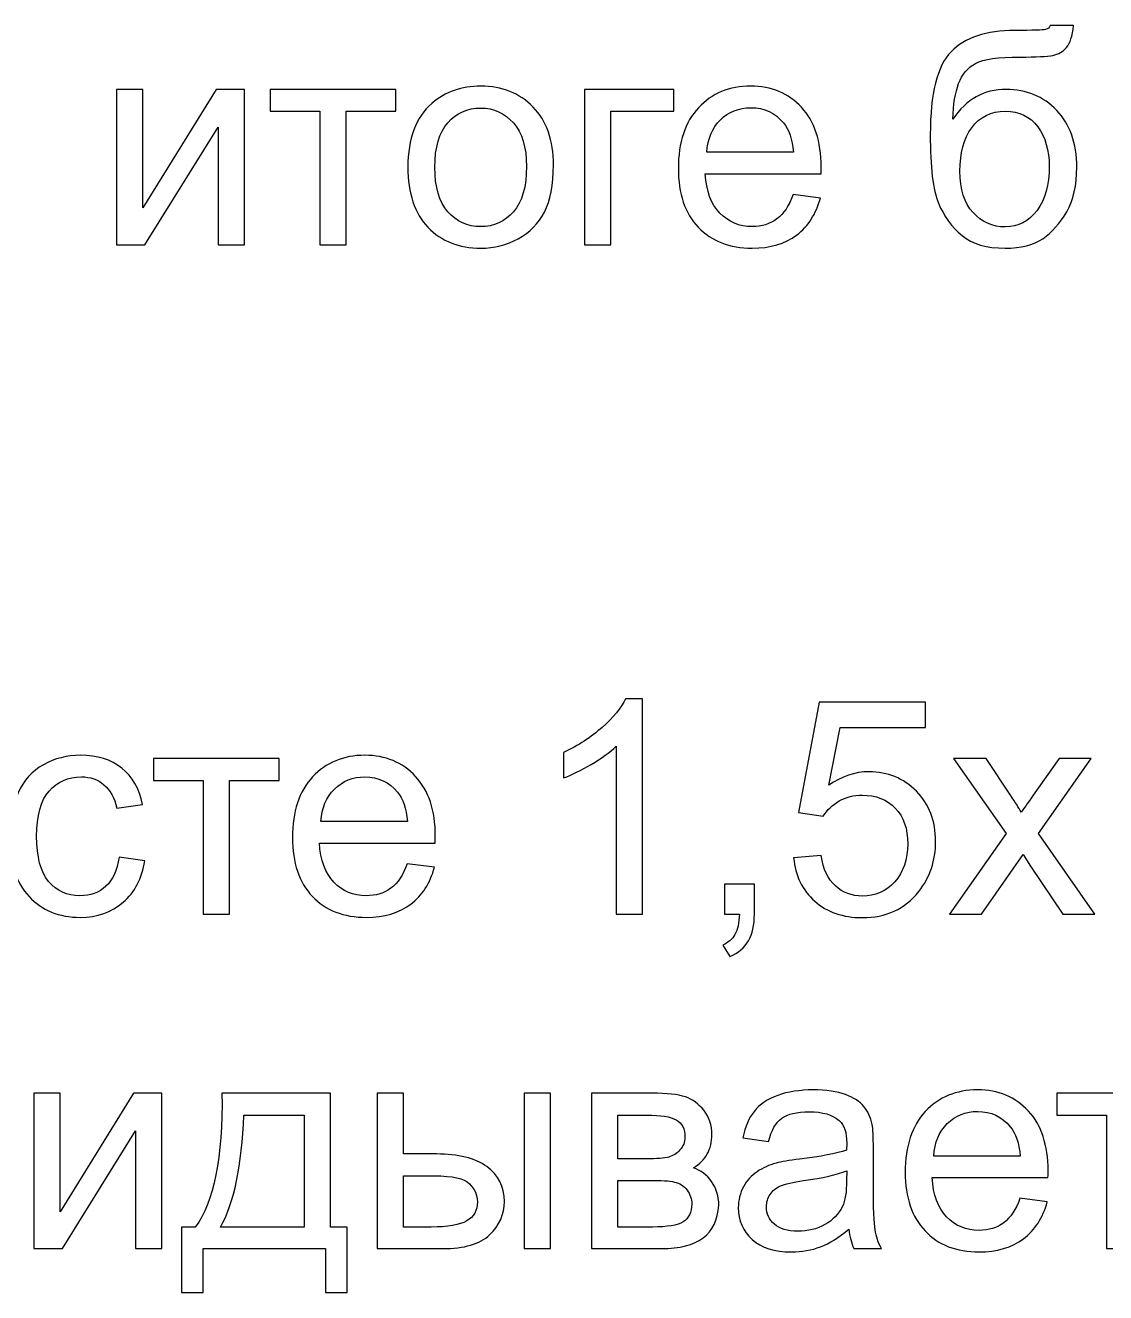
# Model space of a CAD drawing. Header units: centimetres. Extents: x 259 to 610, y 357 to 1252.
# Drawn here: x 377.94 to 390.66, y 1016.97 to 1031.9 of the extents above; entities that cross this region are included whole.
import ezdxf

# ---------------------------------------------------------------- set-up
doc = ezdxf.new("R2010")
doc.units = ezdxf.units.CM
doc.header["$MEASUREMENT"] = 0
doc.layers.add('layer 1', color=7, linetype='Continuous')

msp = doc.modelspace()

# ---------------------------------------------------------------- linework, layer by layer
at = {"layer": 'layer 1', "color": 250}
for points, knots in [([(390.00632, 1031.89701), (390.00632, 1031.89701), (390.28149, 1031.89348), (390.28149, 1031.89348), (390.28149, 1031.89348), (390.26914, 1031.77059), (390.2415, 1031.68475), (390.19976, 1031.63654), (390.19976, 1031.63654), (390.15801, 1031.58833), (390.10451, 1031.55775), (390.03866, 1031.54364), (390.03866, 1031.54364), (389.97281, 1031.53012), (389.84345, 1031.52306), (389.65119, 1031.52306), (389.65119, 1031.52306), (389.39602, 1031.52306), (389.22198, 1031.49837), (389.12908, 1031.44898), (389.12908, 1031.44898), (389.03677, 1031.39959), (388.96974, 1031.3208), (388.92917, 1031.21262), (388.92917, 1031.21262), (388.8886, 1031.10385), (388.86626, 1030.9645), (388.86156, 1030.7934), (388.86156, 1030.7934), (388.93976, 1030.90982), (389.03089, 1030.99684), (389.13555, 1031.05504), (389.13555, 1031.05504), (389.23962, 1031.11325), (389.3578, 1031.14206), (389.48833, 1031.14206), (389.48833, 1031.14206), (389.72821, 1031.14206), (389.92695, 1031.05975), (390.08452, 1030.89512), (390.08452, 1030.89512), (390.2415, 1030.73049), (390.32029, 1030.50765), (390.32029, 1030.22602), (390.32029, 1030.22602), (390.32029, 1030.01259), (390.2809, 1029.83738), (390.20152, 1029.70097), (390.20152, 1029.70097), (390.12215, 1029.56456), (390.02807, 1029.45873), (389.9193, 1029.38406), (389.9193, 1029.38406), (389.81112, 1029.30939), (389.66295, 1029.27234), (389.47598, 1029.27234), (389.47598, 1029.27234), (389.25843, 1029.27234), (389.08969, 1029.32173), (388.96916, 1029.4211), (388.96916, 1029.4211), (388.84862, 1029.52046), (388.75631, 1029.64746), (388.69164, 1029.8021), (388.69164, 1029.8021), (388.62755, 1029.95673), (388.59521, 1030.22661), (388.59521, 1030.61055), (388.59521, 1030.61055), (388.59521, 1031.09326), (388.67694, 1031.4184), (388.8398, 1031.58597), (388.8398, 1031.58597), (389.00267, 1031.75354), (389.25373, 1031.83703), (389.59239, 1031.83703), (389.59239, 1031.83703), (389.80347, 1031.83703), (389.92283, 1031.84056), (389.95164, 1031.84762), (389.95164, 1031.84762), (389.97986, 1031.85467), (389.99809, 1031.87114), (390.00632, 1031.89701)], [0, 0, 0, 0, 0.04545455, 0.04545455, 0.04545455, 0.04545455, 0.09090909, 0.09090909, 0.09090909, 0.09090909, 0.13636364, 0.13636364, 0.13636364, 0.13636364, 0.18181818, 0.18181818, 0.18181818, 0.18181818, 0.22727273, 0.22727273, 0.22727273, 0.22727273, 0.27272727, 0.27272727, 0.27272727, 0.27272727, 0.31818182, 0.31818182, 0.31818182, 0.31818182, 0.36363636, 0.36363636, 0.36363636, 0.36363636, 0.40909091, 0.40909091, 0.40909091, 0.40909091, 0.45454545, 0.45454545, 0.45454545, 0.45454545, 0.5, 0.5, 0.5, 0.5, 0.54545455, 0.54545455, 0.54545455, 0.54545455, 0.59090909, 0.59090909, 0.59090909, 0.59090909, 0.63636364, 0.63636364, 0.63636364, 0.63636364, 0.68181818, 0.68181818, 0.68181818, 0.68181818, 0.72727273, 0.72727273, 0.72727273, 0.72727273, 0.77272727, 0.77272727, 0.77272727, 0.77272727, 0.81818182, 0.81818182, 0.81818182, 0.81818182, 0.86363636, 0.86363636, 0.86363636, 0.86363636, 0.90909091, 0.90909091, 0.90909091, 0.90909091, 1, 1, 1, 1]), ([(379.0126, 1031.14206), (379.0126, 1031.14206), (379.32305, 1031.14206), (379.32305, 1031.14206), (379.32305, 1031.14206), (379.32305, 1031.14206), (379.32305, 1029.74565), (379.32305, 1029.74565), (379.32305, 1029.74565), (379.32305, 1029.74565), (380.18559, 1031.14206), (380.18559, 1031.14206), (380.18559, 1031.14206), (380.18559, 1031.14206), (380.51896, 1031.14206), (380.51896, 1031.14206), (380.51896, 1031.14206), (380.51896, 1031.14206), (380.51896, 1029.31115), (380.51896, 1029.31115), (380.51896, 1029.31115), (380.51896, 1029.31115), (380.20852, 1029.31115), (380.20852, 1029.31115), (380.20852, 1029.31115), (380.20852, 1029.31115), (380.20852, 1030.69874), (380.20852, 1030.69874), (380.20852, 1030.69874), (380.20852, 1030.69874), (379.34715, 1029.31115), (379.34715, 1029.31115), (379.34715, 1029.31115), (379.34715, 1029.31115), (379.0126, 1029.31115), (379.0126, 1029.31115), (379.0126, 1029.31115), (379.0126, 1029.31115), (379.0126, 1031.14206), (379.0126, 1031.14206)], [0, 0, 0, 0, 0.09090909, 0.09090909, 0.09090909, 0.09090909, 0.18181818, 0.18181818, 0.18181818, 0.18181818, 0.27272727, 0.27272727, 0.27272727, 0.27272727, 0.36363636, 0.36363636, 0.36363636, 0.36363636, 0.45454545, 0.45454545, 0.45454545, 0.45454545, 0.54545455, 0.54545455, 0.54545455, 0.54545455, 0.63636364, 0.63636364, 0.63636364, 0.63636364, 0.72727273, 0.72727273, 0.72727273, 0.72727273, 0.81818182, 0.81818182, 0.81818182, 0.81818182, 1, 1, 1, 1]), ([(380.82118, 1031.14206), (380.82118, 1031.14206), (382.30284, 1031.14206), (382.30284, 1031.14206), (382.30284, 1031.14206), (382.30284, 1031.14206), (382.30284, 1030.88454), (382.30284, 1030.88454), (382.30284, 1030.88454), (382.30284, 1030.88454), (381.71723, 1030.88454), (381.71723, 1030.88454), (381.71723, 1030.88454), (381.71723, 1030.88454), (381.71723, 1029.31115), (381.71723, 1029.31115), (381.71723, 1029.31115), (381.71723, 1029.31115), (381.40679, 1029.31115), (381.40679, 1029.31115), (381.40679, 1029.31115), (381.40679, 1029.31115), (381.40679, 1030.88454), (381.40679, 1030.88454), (381.40679, 1030.88454), (381.40679, 1030.88454), (380.82118, 1030.88454), (380.82118, 1030.88454), (380.82118, 1030.88454), (380.82118, 1030.88454), (380.82118, 1031.14206), (380.82118, 1031.14206)], [0, 0, 0, 0, 0.11111111, 0.11111111, 0.11111111, 0.11111111, 0.22222222, 0.22222222, 0.22222222, 0.22222222, 0.33333333, 0.33333333, 0.33333333, 0.33333333, 0.44444444, 0.44444444, 0.44444444, 0.44444444, 0.55555556, 0.55555556, 0.55555556, 0.55555556, 0.66666667, 0.66666667, 0.66666667, 0.66666667, 0.77777778, 0.77777778, 0.77777778, 0.77777778, 1, 1, 1, 1]), ([(382.44337, 1030.22661), (382.44337, 1030.56468), (382.53744, 1030.81516), (382.72618, 1030.97802), (382.72618, 1030.97802), (382.88316, 1031.11325), (383.07543, 1031.18087), (383.30179, 1031.18087), (383.30179, 1031.18087), (383.55285, 1031.18087), (383.75864, 1031.09855), (383.91856, 1030.93392), (383.91856, 1030.93392), (384.0779, 1030.76988), (384.15786, 1030.54234), (384.15786, 1030.25248), (384.15786, 1030.25248), (384.15786, 1030.01729), (384.12258, 1029.83267), (384.05203, 1029.69803), (384.05203, 1029.69803), (383.98147, 1029.56339), (383.87858, 1029.45873), (383.74335, 1029.38406), (383.74335, 1029.38406), (383.60871, 1029.30939), (383.46113, 1029.27234), (383.30179, 1029.27234), (383.30179, 1029.27234), (383.04544, 1029.27234), (382.83848, 1029.35407), (382.68031, 1029.51811), (382.68031, 1029.51811), (382.52215, 1029.68215), (382.44337, 1029.91851), (382.44337, 1030.22661)], [0, 0, 0, 0, 0.1, 0.1, 0.1, 0.1, 0.2, 0.2, 0.2, 0.2, 0.3, 0.3, 0.3, 0.3, 0.4, 0.4, 0.4, 0.4, 0.5, 0.5, 0.5, 0.5, 0.6, 0.6, 0.6, 0.6, 0.7, 0.7, 0.7, 0.7, 0.8, 0.8, 0.8, 0.8, 1, 1, 1, 1]), ([(384.52181, 1031.14206), (384.52181, 1031.14206), (385.57662, 1031.14206), (385.57662, 1031.14206), (385.57662, 1031.14206), (385.57662, 1031.14206), (385.57662, 1030.88454), (385.57662, 1030.88454), (385.57662, 1030.88454), (385.57662, 1030.88454), (384.83226, 1030.88454), (384.83226, 1030.88454), (384.83226, 1030.88454), (384.83226, 1030.88454), (384.83226, 1029.31115), (384.83226, 1029.31115), (384.83226, 1029.31115), (384.83226, 1029.31115), (384.52181, 1029.31115), (384.52181, 1029.31115), (384.52181, 1029.31115), (384.52181, 1029.31115), (384.52181, 1031.14206), (384.52181, 1031.14206)], [0, 0, 0, 0, 0.14285714, 0.14285714, 0.14285714, 0.14285714, 0.28571429, 0.28571429, 0.28571429, 0.28571429, 0.42857143, 0.42857143, 0.42857143, 0.42857143, 0.57142857, 0.57142857, 0.57142857, 0.57142857, 0.71428571, 0.71428571, 0.71428571, 0.71428571, 1, 1, 1, 1]), ([(386.97949, 1029.90382), (386.97949, 1029.90382), (387.30052, 1029.86148), (387.30052, 1029.86148), (387.30052, 1029.86148), (387.25054, 1029.6751), (387.15706, 1029.52987), (387.02065, 1029.42698), (387.02065, 1029.42698), (386.88424, 1029.32409), (386.71021, 1029.27234), (386.49795, 1029.27234), (386.49795, 1029.27234), (386.23102, 1029.27234), (386.01935, 1029.35466), (385.86295, 1029.51929), (385.86295, 1029.51929), (385.70656, 1029.68333), (385.62836, 1029.9144), (385.62836, 1030.21132), (385.62836, 1030.21132), (385.62836, 1030.51824), (385.70714, 1030.75695), (385.86531, 1030.92628), (385.86531, 1030.92628), (386.02347, 1031.0962), (386.22867, 1031.18087), (386.4809, 1031.18087), (386.4809, 1031.18087), (386.72491, 1031.18087), (386.92422, 1031.09797), (387.07886, 1030.93157), (387.07886, 1030.93157), (387.23349, 1030.76518), (387.3111, 1030.53117), (387.3111, 1030.22955), (387.3111, 1030.22955), (387.3111, 1030.21132), (387.31052, 1030.18369), (387.30934, 1030.14723), (387.30934, 1030.14723), (387.30934, 1030.14723), (385.94586, 1030.14723), (385.94586, 1030.14723), (385.94586, 1030.14723), (385.95762, 1029.94674), (386.01406, 1029.79269), (386.11637, 1029.68627), (386.11637, 1029.68627), (386.21808, 1029.57985), (386.34567, 1029.52634), (386.49795, 1029.52634), (386.49795, 1029.52634), (386.61143, 1029.52634), (386.70844, 1029.55633), (386.78841, 1029.6163), (386.78841, 1029.6163), (386.86896, 1029.67627), (386.93246, 1029.77211), (386.97949, 1029.90382)], [0, 0, 0, 0, 0.0625, 0.0625, 0.0625, 0.0625, 0.125, 0.125, 0.125, 0.125, 0.1875, 0.1875, 0.1875, 0.1875, 0.25, 0.25, 0.25, 0.25, 0.3125, 0.3125, 0.3125, 0.3125, 0.375, 0.375, 0.375, 0.375, 0.4375, 0.4375, 0.4375, 0.4375, 0.5, 0.5, 0.5, 0.5, 0.5625, 0.5625, 0.5625, 0.5625, 0.625, 0.625, 0.625, 0.625, 0.6875, 0.6875, 0.6875, 0.6875, 0.75, 0.75, 0.75, 0.75, 0.8125, 0.8125, 0.8125, 0.8125, 0.875, 0.875, 0.875, 0.875, 1, 1, 1, 1]), ([(382.76087, 1030.22602), (382.76087, 1029.99201), (382.81202, 1029.8168), (382.91432, 1029.70097), (382.91432, 1029.70097), (383.01722, 1029.58455), (383.14598, 1029.52634), (383.30179, 1029.52634), (383.30179, 1029.52634), (383.45584, 1029.52634), (383.58401, 1029.58455), (383.68691, 1029.70156), (383.68691, 1029.70156), (383.78921, 1029.81856), (383.84036, 1029.99671), (383.84036, 1030.23601), (383.84036, 1030.23601), (383.84036, 1030.46179), (383.78862, 1030.63289), (383.68573, 1030.74872), (383.68573, 1030.74872), (383.58284, 1030.86513), (383.45466, 1030.92334), (383.30179, 1030.92334), (383.30179, 1030.92334), (383.14598, 1030.92334), (383.01722, 1030.86572), (382.91432, 1030.74989), (382.91432, 1030.74989), (382.81202, 1030.63406), (382.76087, 1030.45944), (382.76087, 1030.22602)], [0, 0, 0, 0, 0.11111111, 0.11111111, 0.11111111, 0.11111111, 0.22222222, 0.22222222, 0.22222222, 0.22222222, 0.33333333, 0.33333333, 0.33333333, 0.33333333, 0.44444444, 0.44444444, 0.44444444, 0.44444444, 0.55555556, 0.55555556, 0.55555556, 0.55555556, 0.66666667, 0.66666667, 0.66666667, 0.66666667, 0.77777778, 0.77777778, 0.77777778, 0.77777778, 1, 1, 1, 1]), ([(385.9635, 1030.40123), (385.9635, 1030.40123), (386.98302, 1030.40123), (386.98302, 1030.40123), (386.98302, 1030.40123), (386.9695, 1030.55528), (386.9301, 1030.67052), (386.86602, 1030.74754), (386.86602, 1030.74754), (386.76783, 1030.8669), (386.63965, 1030.92687), (386.48267, 1030.92687), (386.48267, 1030.92687), (386.34038, 1030.92687), (386.22102, 1030.87924), (386.12401, 1030.78399), (386.12401, 1030.78399), (386.02758, 1030.68874), (385.97408, 1030.56116), (385.9635, 1030.40123)], [0, 0, 0, 0, 0.16666667, 0.16666667, 0.16666667, 0.16666667, 0.33333333, 0.33333333, 0.33333333, 0.33333333, 0.5, 0.5, 0.5, 0.5, 0.66666667, 0.66666667, 0.66666667, 0.66666667, 1, 1, 1, 1]), ([(389.99574, 1030.23484), (389.99574, 1030.42475), (389.95046, 1030.58056), (389.86051, 1030.70227), (389.86051, 1030.70227), (389.77055, 1030.82398), (389.64355, 1030.88454), (389.47951, 1030.88454), (389.47951, 1030.88454), (389.30841, 1030.88454), (389.17671, 1030.82045), (389.08381, 1030.69168), (389.08381, 1030.69168), (388.99091, 1030.56351), (388.94446, 1030.39241), (388.94446, 1030.17781), (388.94446, 1030.17781), (388.94446, 1029.96614), (388.99561, 1029.80386), (389.09851, 1029.69156), (389.09851, 1029.69156), (389.20081, 1029.57926), (389.32781, 1029.52282), (389.47774, 1029.52282), (389.47774, 1029.52282), (389.63179, 1029.52282), (389.75644, 1029.58808), (389.85227, 1029.71802), (389.85227, 1029.71802), (389.94811, 1029.84796), (389.99574, 1030.02023), (389.99574, 1030.23484)], [0, 0, 0, 0, 0.11111111, 0.11111111, 0.11111111, 0.11111111, 0.22222222, 0.22222222, 0.22222222, 0.22222222, 0.33333333, 0.33333333, 0.33333333, 0.33333333, 0.44444444, 0.44444444, 0.44444444, 0.44444444, 0.55555556, 0.55555556, 0.55555556, 0.55555556, 0.66666667, 0.66666667, 0.66666667, 0.66666667, 0.77777778, 0.77777778, 0.77777778, 0.77777778, 1, 1, 1, 1]), ([(385.20791, 1021.42893), (385.20791, 1021.42893), (384.89747, 1021.42893), (384.89747, 1021.42893), (384.89747, 1021.42893), (384.89747, 1021.42893), (384.89747, 1023.40566), (384.89747, 1023.40566), (384.89747, 1023.40566), (384.8228, 1023.33393), (384.72461, 1023.26278), (384.60349, 1023.19164), (384.60349, 1023.19164), (384.48237, 1023.1205), (384.373, 1023.06699), (384.27658, 1023.03171), (384.27658, 1023.03171), (384.27658, 1023.03171), (384.27658, 1023.33157), (384.27658, 1023.33157), (384.27658, 1023.33157), (384.45003, 1023.41271), (384.60172, 1023.51149), (384.73166, 1023.62791), (384.73166, 1023.62791), (384.8616, 1023.74374), (384.95391, 1023.85604), (385.008, 1023.9654), (385.008, 1023.9654), (385.008, 1023.9654), (385.20791, 1023.9654), (385.20791, 1023.9654), (385.20791, 1023.9654), (385.20791, 1023.9654), (385.20791, 1021.42893), (385.20791, 1021.42893)], [0, 0, 0, 0, 0.1, 0.1, 0.1, 0.1, 0.2, 0.2, 0.2, 0.2, 0.3, 0.3, 0.3, 0.3, 0.4, 0.4, 0.4, 0.4, 0.5, 0.5, 0.5, 0.5, 0.6, 0.6, 0.6, 0.6, 0.7, 0.7, 0.7, 0.7, 0.8, 0.8, 0.8, 0.8, 1, 1, 1, 1]), ([(386.98591, 1022.09215), (386.98591, 1022.09215), (387.31046, 1022.11685), (387.31046, 1022.11685), (387.31046, 1022.11685), (387.33457, 1021.95868), (387.39042, 1021.83992), (387.47744, 1021.75995), (387.47744, 1021.75995), (387.56446, 1021.68058), (387.67088, 1021.6406), (387.79612, 1021.6406), (387.79612, 1021.6406), (387.94722, 1021.6406), (388.07364, 1021.69704), (388.17653, 1021.80934), (388.17653, 1021.80934), (388.27883, 1021.92223), (388.32999, 1022.07157), (388.32999, 1022.25737), (388.32999, 1022.25737), (388.32999, 1022.43434), (388.28119, 1022.57369), (388.183, 1022.676), (388.183, 1022.676), (388.08481, 1022.7783), (387.95487, 1022.82945), (387.79318, 1022.82945), (387.79318, 1022.82945), (387.69264, 1022.82945), (387.60268, 1022.80652), (387.52272, 1022.76066), (387.52272, 1022.76066), (387.44334, 1022.7148), (387.38102, 1022.65542), (387.33516, 1022.58251), (387.33516, 1022.58251), (387.33516, 1022.58251), (387.04235, 1022.62484), (387.04235, 1022.62484), (387.04235, 1022.62484), (387.04235, 1022.62484), (387.28577, 1023.92306), (387.28577, 1023.92306), (387.28577, 1023.92306), (387.28577, 1023.92306), (388.53813, 1023.92306), (388.53813, 1023.92306), (388.53813, 1023.92306), (388.53813, 1023.92306), (388.53813, 1023.62673), (388.53813, 1023.62673), (388.53813, 1023.62673), (388.53813, 1023.62673), (387.5333, 1023.62673), (387.5333, 1023.62673), (387.5333, 1023.62673), (387.5333, 1023.62673), (387.39866, 1022.94528), (387.39866, 1022.94528), (387.39866, 1022.94528), (387.54976, 1023.0517), (387.70851, 1023.10462), (387.87432, 1023.10462), (387.87432, 1023.10462), (388.09421, 1023.10462), (388.28001, 1023.02819), (388.43112, 1022.87532), (388.43112, 1022.87532), (388.58222, 1022.72245), (388.65807, 1022.52607), (388.65807, 1022.28618), (388.65807, 1022.28618), (388.65807, 1022.05746), (388.59163, 1021.85991), (388.45875, 1021.69351), (388.45875, 1021.69351), (388.29706, 1021.4889), (388.07599, 1021.3866), (387.79612, 1021.3866), (387.79612, 1021.3866), (387.56681, 1021.3866), (387.37984, 1021.45127), (387.23461, 1021.58004), (387.23461, 1021.58004), (387.08939, 1021.7088), (387.00648, 1021.87931), (386.98591, 1022.09215)], [0, 0, 0, 0, 0.04347826, 0.04347826, 0.04347826, 0.04347826, 0.08695652, 0.08695652, 0.08695652, 0.08695652, 0.13043478, 0.13043478, 0.13043478, 0.13043478, 0.17391304, 0.17391304, 0.17391304, 0.17391304, 0.2173913, 0.2173913, 0.2173913, 0.2173913, 0.26086957, 0.26086957, 0.26086957, 0.26086957, 0.30434783, 0.30434783, 0.30434783, 0.30434783, 0.34782609, 0.34782609, 0.34782609, 0.34782609, 0.39130435, 0.39130435, 0.39130435, 0.39130435, 0.43478261, 0.43478261, 0.43478261, 0.43478261, 0.47826087, 0.47826087, 0.47826087, 0.47826087, 0.52173913, 0.52173913, 0.52173913, 0.52173913, 0.56521739, 0.56521739, 0.56521739, 0.56521739, 0.60869565, 0.60869565, 0.60869565, 0.60869565, 0.65217391, 0.65217391, 0.65217391, 0.65217391, 0.69565217, 0.69565217, 0.69565217, 0.69565217, 0.73913043, 0.73913043, 0.73913043, 0.73913043, 0.7826087, 0.7826087, 0.7826087, 0.7826087, 0.82608696, 0.82608696, 0.82608696, 0.82608696, 0.86956522, 0.86956522, 0.86956522, 0.86956522, 0.91304348, 0.91304348, 0.91304348, 0.91304348, 1, 1, 1, 1]), ([(379.04196, 1022.09921), (379.04196, 1022.09921), (379.34535, 1022.05687), (379.34535, 1022.05687), (379.34535, 1022.05687), (379.31183, 1021.84815), (379.22716, 1021.68528), (379.09017, 1021.5671), (379.09017, 1021.5671), (378.95317, 1021.44892), (378.78443, 1021.39012), (378.58511, 1021.39012), (378.58511, 1021.39012), (378.33523, 1021.39012), (378.13414, 1021.47185), (377.98245, 1021.6353), (377.98245, 1021.6353), (377.83017, 1021.79876), (377.75432, 1022.03277), (377.75432, 1022.33733), (377.75432, 1022.33733), (377.75432, 1022.53489), (377.78725, 1022.70716), (377.85251, 1022.85532), (377.85251, 1022.85532), (377.91777, 1023.0029), (378.01714, 1023.11403), (378.15119, 1023.18752), (378.15119, 1023.18752), (378.28466, 1023.26161), (378.42989, 1023.29865), (378.58746, 1023.29865), (378.58746, 1023.29865), (378.78561, 1023.29865), (378.94847, 1023.24867), (379.07429, 1023.14813), (379.07429, 1023.14813), (379.20071, 1023.04759), (379.28185, 1022.90471), (379.31712, 1022.72009), (379.31712, 1022.72009), (379.31712, 1022.72009), (379.01726, 1022.67423), (379.01726, 1022.67423), (379.01726, 1022.67423), (378.98845, 1022.79712), (378.93789, 1022.88943), (378.86439, 1022.95175), (378.86439, 1022.95175), (378.79149, 1023.01349), (378.70329, 1023.04465), (378.59981, 1023.04465), (378.59981, 1023.04465), (378.44341, 1023.04465), (378.31641, 1022.98879), (378.21822, 1022.87708), (378.21822, 1022.87708), (378.12062, 1022.76478), (378.07182, 1022.58839), (378.07182, 1022.34615), (378.07182, 1022.34615), (378.07182, 1022.10038), (378.11886, 1021.92223), (378.21293, 1021.81111), (378.21293, 1021.81111), (378.30759, 1021.69998), (378.43048, 1021.64412), (378.58158, 1021.64412), (378.58158, 1021.64412), (378.70388, 1021.64412), (378.8056, 1021.68117), (378.88673, 1021.75584), (378.88673, 1021.75584), (378.96846, 1021.82992), (379.0202, 1021.94457), (379.04196, 1022.09921)], [0, 0, 0, 0, 0.05, 0.05, 0.05, 0.05, 0.1, 0.1, 0.1, 0.1, 0.15, 0.15, 0.15, 0.15, 0.2, 0.2, 0.2, 0.2, 0.25, 0.25, 0.25, 0.25, 0.3, 0.3, 0.3, 0.3, 0.35, 0.35, 0.35, 0.35, 0.4, 0.4, 0.4, 0.4, 0.45, 0.45, 0.45, 0.45, 0.5, 0.5, 0.5, 0.5, 0.55, 0.55, 0.55, 0.55, 0.6, 0.6, 0.6, 0.6, 0.65, 0.65, 0.65, 0.65, 0.7, 0.7, 0.7, 0.7, 0.75, 0.75, 0.75, 0.75, 0.8, 0.8, 0.8, 0.8, 0.85, 0.85, 0.85, 0.85, 0.9, 0.9, 0.9, 0.9, 1, 1, 1, 1]), ([(382.43508, 1022.0216), (382.43508, 1022.0216), (382.75611, 1021.97926), (382.75611, 1021.97926), (382.75611, 1021.97926), (382.70613, 1021.79288), (382.61265, 1021.64765), (382.47624, 1021.54476), (382.47624, 1021.54476), (382.33983, 1021.44187), (382.1658, 1021.39012), (381.95354, 1021.39012), (381.95354, 1021.39012), (381.68661, 1021.39012), (381.47494, 1021.47244), (381.31854, 1021.63707), (381.31854, 1021.63707), (381.16215, 1021.80111), (381.08395, 1022.03218), (381.08395, 1022.3291), (381.08395, 1022.3291), (381.08395, 1022.63602), (381.16273, 1022.87473), (381.3209, 1023.04406), (381.3209, 1023.04406), (381.47906, 1023.21398), (381.68426, 1023.29865), (381.93649, 1023.29865), (381.93649, 1023.29865), (382.1805, 1023.29865), (382.37981, 1023.21575), (382.53445, 1023.04935), (382.53445, 1023.04935), (382.68908, 1022.88296), (382.76669, 1022.64895), (382.76669, 1022.34733), (382.76669, 1022.34733), (382.76669, 1022.3291), (382.76611, 1022.30147), (382.76493, 1022.26501), (382.76493, 1022.26501), (382.76493, 1022.26501), (381.40145, 1022.26501), (381.40145, 1022.26501), (381.40145, 1022.26501), (381.41321, 1022.06452), (381.46965, 1021.91047), (381.57196, 1021.80405), (381.57196, 1021.80405), (381.67367, 1021.69763), (381.80126, 1021.64412), (381.95354, 1021.64412), (381.95354, 1021.64412), (382.06702, 1021.64412), (382.16403, 1021.67411), (382.244, 1021.73408), (382.244, 1021.73408), (382.32455, 1021.79405), (382.38805, 1021.88989), (382.43508, 1022.0216)], [0, 0, 0, 0, 0.0625, 0.0625, 0.0625, 0.0625, 0.125, 0.125, 0.125, 0.125, 0.1875, 0.1875, 0.1875, 0.1875, 0.25, 0.25, 0.25, 0.25, 0.3125, 0.3125, 0.3125, 0.3125, 0.375, 0.375, 0.375, 0.375, 0.4375, 0.4375, 0.4375, 0.4375, 0.5, 0.5, 0.5, 0.5, 0.5625, 0.5625, 0.5625, 0.5625, 0.625, 0.625, 0.625, 0.625, 0.6875, 0.6875, 0.6875, 0.6875, 0.75, 0.75, 0.75, 0.75, 0.8125, 0.8125, 0.8125, 0.8125, 0.875, 0.875, 0.875, 0.875, 1, 1, 1, 1]), ([(379.44765, 1023.25984), (379.44765, 1023.25984), (380.92931, 1023.25984), (380.92931, 1023.25984), (380.92931, 1023.25984), (380.92931, 1023.25984), (380.92931, 1023.00232), (380.92931, 1023.00232), (380.92931, 1023.00232), (380.92931, 1023.00232), (380.3437, 1023.00232), (380.3437, 1023.00232), (380.3437, 1023.00232), (380.3437, 1023.00232), (380.3437, 1021.42893), (380.3437, 1021.42893), (380.3437, 1021.42893), (380.3437, 1021.42893), (380.03326, 1021.42893), (380.03326, 1021.42893), (380.03326, 1021.42893), (380.03326, 1021.42893), (380.03326, 1023.00232), (380.03326, 1023.00232), (380.03326, 1023.00232), (380.03326, 1023.00232), (379.44765, 1023.00232), (379.44765, 1023.00232), (379.44765, 1023.00232), (379.44765, 1023.00232), (379.44765, 1023.25984), (379.44765, 1023.25984)], [0, 0, 0, 0, 0.11111111, 0.11111111, 0.11111111, 0.11111111, 0.22222222, 0.22222222, 0.22222222, 0.22222222, 0.33333333, 0.33333333, 0.33333333, 0.33333333, 0.44444444, 0.44444444, 0.44444444, 0.44444444, 0.55555556, 0.55555556, 0.55555556, 0.55555556, 0.66666667, 0.66666667, 0.66666667, 0.66666667, 0.77777778, 0.77777778, 0.77777778, 0.77777778, 1, 1, 1, 1]), ([(388.82094, 1021.42893), (388.82094, 1021.42893), (389.48945, 1022.37731), (389.48945, 1022.37731), (389.48945, 1022.37731), (389.48945, 1022.37731), (388.87033, 1023.25984), (388.87033, 1023.25984), (388.87033, 1023.25984), (388.87033, 1023.25984), (389.25191, 1023.25984), (389.25191, 1023.25984), (389.25191, 1023.25984), (389.25191, 1023.25984), (389.54119, 1022.82769), (389.54119, 1022.82769), (389.54119, 1022.82769), (389.59469, 1022.74655), (389.63703, 1022.6807), (389.66701, 1022.62896), (389.66701, 1022.62896), (389.71934, 1022.70245), (389.76579, 1022.76889), (389.80754, 1022.82828), (389.80754, 1022.82828), (389.80754, 1022.82828), (390.1121, 1023.25984), (390.1121, 1023.25984), (390.1121, 1023.25984), (390.1121, 1023.25984), (390.49134, 1023.25984), (390.49134, 1023.25984), (390.49134, 1023.25984), (390.49134, 1023.25984), (389.86868, 1022.37731), (389.86868, 1022.37731), (389.86868, 1022.37731), (389.86868, 1022.37731), (390.53191, 1021.42893), (390.53191, 1021.42893), (390.53191, 1021.42893), (390.53191, 1021.42893), (390.15443, 1021.42893), (390.15443, 1021.42893), (390.15443, 1021.42893), (390.15443, 1021.42893), (389.77579, 1021.99337), (389.77579, 1021.99337), (389.77579, 1021.99337), (389.77579, 1021.99337), (389.68936, 1022.12919), (389.68936, 1022.12919), (389.68936, 1022.12919), (389.68936, 1022.12919), (389.20017, 1021.42893), (389.20017, 1021.42893), (389.20017, 1021.42893), (389.20017, 1021.42893), (388.82094, 1021.42893), (388.82094, 1021.42893)], [0, 0, 0, 0, 0.0625, 0.0625, 0.0625, 0.0625, 0.125, 0.125, 0.125, 0.125, 0.1875, 0.1875, 0.1875, 0.1875, 0.25, 0.25, 0.25, 0.25, 0.3125, 0.3125, 0.3125, 0.3125, 0.375, 0.375, 0.375, 0.375, 0.4375, 0.4375, 0.4375, 0.4375, 0.5, 0.5, 0.5, 0.5, 0.5625, 0.5625, 0.5625, 0.5625, 0.625, 0.625, 0.625, 0.625, 0.6875, 0.6875, 0.6875, 0.6875, 0.75, 0.75, 0.75, 0.75, 0.8125, 0.8125, 0.8125, 0.8125, 0.875, 0.875, 0.875, 0.875, 1, 1, 1, 1]), ([(381.41909, 1022.51901), (381.41909, 1022.51901), (382.43861, 1022.51901), (382.43861, 1022.51901), (382.43861, 1022.51901), (382.42509, 1022.67306), (382.38569, 1022.7883), (382.32161, 1022.86532), (382.32161, 1022.86532), (382.22342, 1022.98468), (382.09524, 1023.04465), (381.93826, 1023.04465), (381.93826, 1023.04465), (381.79597, 1023.04465), (381.67661, 1022.99702), (381.5796, 1022.90177), (381.5796, 1022.90177), (381.48317, 1022.80652), (381.42967, 1022.67894), (381.41909, 1022.51901)], [0, 0, 0, 0, 0.16666667, 0.16666667, 0.16666667, 0.16666667, 0.33333333, 0.33333333, 0.33333333, 0.33333333, 0.5, 0.5, 0.5, 0.5, 0.66666667, 0.66666667, 0.66666667, 0.66666667, 1, 1, 1, 1]), ([(386.17158, 1021.42893), (386.17158, 1021.42893), (386.17158, 1021.78171), (386.17158, 1021.78171), (386.17158, 1021.78171), (386.17158, 1021.78171), (386.52436, 1021.78171), (386.52436, 1021.78171), (386.52436, 1021.78171), (386.52436, 1021.78171), (386.52436, 1021.42893), (386.52436, 1021.42893), (386.52436, 1021.42893), (386.52436, 1021.29899), (386.50143, 1021.19375), (386.45498, 1021.11378), (386.45498, 1021.11378), (386.40912, 1021.03382), (386.33562, 1020.9715), (386.23508, 1020.92799), (386.23508, 1020.92799), (386.23508, 1020.92799), (386.15041, 1021.06204), (386.15041, 1021.06204), (386.15041, 1021.06204), (386.21627, 1021.09085), (386.26448, 1021.13319), (386.29505, 1021.18845), (386.29505, 1021.18845), (386.32622, 1021.24431), (386.34385, 1021.32427), (386.34738, 1021.42893), (386.34738, 1021.42893), (386.34738, 1021.42893), (386.17158, 1021.42893), (386.17158, 1021.42893)], [0, 0, 0, 0, 0.1, 0.1, 0.1, 0.1, 0.2, 0.2, 0.2, 0.2, 0.3, 0.3, 0.3, 0.3, 0.4, 0.4, 0.4, 0.4, 0.5, 0.5, 0.5, 0.5, 0.6, 0.6, 0.6, 0.6, 0.7, 0.7, 0.7, 0.7, 0.8, 0.8, 0.8, 0.8, 1, 1, 1, 1]), ([(378.04011, 1019.31873), (378.04011, 1019.31873), (378.35056, 1019.31873), (378.35056, 1019.31873), (378.35056, 1019.31873), (378.35056, 1019.31873), (378.35056, 1017.92232), (378.35056, 1017.92232), (378.35056, 1017.92232), (378.35056, 1017.92232), (379.2131, 1019.31873), (379.2131, 1019.31873), (379.2131, 1019.31873), (379.2131, 1019.31873), (379.54647, 1019.31873), (379.54647, 1019.31873), (379.54647, 1019.31873), (379.54647, 1019.31873), (379.54647, 1017.48782), (379.54647, 1017.48782), (379.54647, 1017.48782), (379.54647, 1017.48782), (379.23603, 1017.48782), (379.23603, 1017.48782), (379.23603, 1017.48782), (379.23603, 1017.48782), (379.23603, 1018.87541), (379.23603, 1018.87541), (379.23603, 1018.87541), (379.23603, 1018.87541), (378.37466, 1017.48782), (378.37466, 1017.48782), (378.37466, 1017.48782), (378.37466, 1017.48782), (378.04011, 1017.48782), (378.04011, 1017.48782), (378.04011, 1017.48782), (378.04011, 1017.48782), (378.04011, 1019.31873), (378.04011, 1019.31873)], [0, 0, 0, 0, 0.09090909, 0.09090909, 0.09090909, 0.09090909, 0.18181818, 0.18181818, 0.18181818, 0.18181818, 0.27272727, 0.27272727, 0.27272727, 0.27272727, 0.36363636, 0.36363636, 0.36363636, 0.36363636, 0.45454545, 0.45454545, 0.45454545, 0.45454545, 0.54545455, 0.54545455, 0.54545455, 0.54545455, 0.63636364, 0.63636364, 0.63636364, 0.63636364, 0.72727273, 0.72727273, 0.72727273, 0.72727273, 0.81818182, 0.81818182, 0.81818182, 0.81818182, 1, 1, 1, 1]), ([(380.25438, 1019.31873), (380.25438, 1019.31873), (381.53143, 1019.31873), (381.53143, 1019.31873), (381.53143, 1019.31873), (381.53143, 1019.31873), (381.53143, 1017.74182), (381.53143, 1017.74182), (381.53143, 1017.74182), (381.53143, 1017.74182), (381.72899, 1017.74182), (381.72899, 1017.74182), (381.72899, 1017.74182), (381.72899, 1017.74182), (381.72899, 1016.96924), (381.72899, 1016.96924), (381.72899, 1016.96924), (381.72899, 1016.96924), (381.47499, 1016.96924), (381.47499, 1016.96924), (381.47499, 1016.96924), (381.47499, 1016.96924), (381.47499, 1017.48782), (381.47499, 1017.48782), (381.47499, 1017.48782), (381.47499, 1017.48782), (380.03213, 1017.48782), (380.03213, 1017.48782), (380.03213, 1017.48782), (380.03213, 1017.48782), (380.03213, 1016.96924), (380.03213, 1016.96924), (380.03213, 1016.96924), (380.03213, 1016.96924), (379.77813, 1016.96924), (379.77813, 1016.96924), (379.77813, 1016.96924), (379.77813, 1016.96924), (379.77813, 1017.74182), (379.77813, 1017.74182), (379.77813, 1017.74182), (379.77813, 1017.74182), (379.94041, 1017.74182), (379.94041, 1017.74182), (379.94041, 1017.74182), (380.15913, 1018.03874), (380.26379, 1018.56438), (380.25438, 1019.31873)], [0, 0, 0, 0, 0.07692308, 0.07692308, 0.07692308, 0.07692308, 0.15384615, 0.15384615, 0.15384615, 0.15384615, 0.23076923, 0.23076923, 0.23076923, 0.23076923, 0.30769231, 0.30769231, 0.30769231, 0.30769231, 0.38461538, 0.38461538, 0.38461538, 0.38461538, 0.46153846, 0.46153846, 0.46153846, 0.46153846, 0.53846154, 0.53846154, 0.53846154, 0.53846154, 0.61538462, 0.61538462, 0.61538462, 0.61538462, 0.69230769, 0.69230769, 0.69230769, 0.69230769, 0.76923077, 0.76923077, 0.76923077, 0.76923077, 0.84615385, 0.84615385, 0.84615385, 0.84615385, 1, 1, 1, 1]), ([(382.08, 1019.31873), (382.08, 1019.31873), (382.39044, 1019.31873), (382.39044, 1019.31873), (382.39044, 1019.31873), (382.39044, 1019.31873), (382.39044, 1018.6026), (382.39044, 1018.6026), (382.39044, 1018.6026), (382.39044, 1018.6026), (382.78202, 1018.6026), (382.78202, 1018.6026), (382.78202, 1018.6026), (383.03779, 1018.6026), (383.23416, 1018.55321), (383.37234, 1018.45384), (383.37234, 1018.45384), (383.51051, 1018.35448), (383.5793, 1018.21748), (383.5793, 1018.04286), (383.5793, 1018.04286), (383.5793, 1017.88999), (383.52168, 1017.75946), (383.40644, 1017.65069), (383.40644, 1017.65069), (383.2912, 1017.54191), (383.10717, 1017.48782), (382.85375, 1017.48782), (382.85375, 1017.48782), (382.85375, 1017.48782), (382.08, 1017.48782), (382.08, 1017.48782), (382.08, 1017.48782), (382.08, 1017.48782), (382.08, 1019.31873), (382.08, 1019.31873)], [0, 0, 0, 0, 0.1, 0.1, 0.1, 0.1, 0.2, 0.2, 0.2, 0.2, 0.3, 0.3, 0.3, 0.3, 0.4, 0.4, 0.4, 0.4, 0.5, 0.5, 0.5, 0.5, 0.6, 0.6, 0.6, 0.6, 0.7, 0.7, 0.7, 0.7, 0.8, 0.8, 0.8, 0.8, 1, 1, 1, 1]), ([(383.81213, 1019.31873), (383.81213, 1019.31873), (384.12257, 1019.31873), (384.12257, 1019.31873), (384.12257, 1019.31873), (384.12257, 1019.31873), (384.12257, 1017.48782), (384.12257, 1017.48782), (384.12257, 1017.48782), (384.12257, 1017.48782), (383.81213, 1017.48782), (383.81213, 1017.48782), (383.81213, 1017.48782), (383.81213, 1017.48782), (383.81213, 1019.31873), (383.81213, 1019.31873)], [0, 0, 0, 0, 0.2, 0.2, 0.2, 0.2, 0.4, 0.4, 0.4, 0.4, 0.6, 0.6, 0.6, 0.6, 1, 1, 1, 1]), ([(384.60529, 1019.31873), (384.60529, 1019.31873), (385.31967, 1019.31873), (385.31967, 1019.31873), (385.31967, 1019.31873), (385.49488, 1019.31873), (385.62541, 1019.30403), (385.71125, 1019.27464), (385.71125, 1019.27464), (385.7965, 1019.24524), (385.87, 1019.19173), (385.93115, 1019.11353), (385.93115, 1019.11353), (385.99288, 1019.03475), (386.02346, 1018.94126), (386.02346, 1018.8319), (386.02346, 1018.8319), (386.02346, 1018.74429), (386.00523, 1018.66786), (385.96936, 1018.60318), (385.96936, 1018.60318), (385.93291, 1018.53792), (385.87882, 1018.48324), (385.80591, 1018.43973), (385.80591, 1018.43973), (385.89175, 1018.41092), (385.9629, 1018.35742), (386.01993, 1018.27863), (386.01993, 1018.27863), (386.07637, 1018.20043), (386.1046, 1018.10694), (386.1046, 1017.99935), (386.1046, 1017.99935), (386.09342, 1017.8259), (386.0311, 1017.69713), (385.9188, 1017.61364), (385.9188, 1017.61364), (385.8065, 1017.52957), (385.64305, 1017.48782), (385.42903, 1017.48782), (385.42903, 1017.48782), (385.42903, 1017.48782), (384.60529, 1017.48782), (384.60529, 1017.48782), (384.60529, 1017.48782), (384.60529, 1017.48782), (384.60529, 1019.31873), (384.60529, 1019.31873)], [0, 0, 0, 0, 0.07692308, 0.07692308, 0.07692308, 0.07692308, 0.15384615, 0.15384615, 0.15384615, 0.15384615, 0.23076923, 0.23076923, 0.23076923, 0.23076923, 0.30769231, 0.30769231, 0.30769231, 0.30769231, 0.38461538, 0.38461538, 0.38461538, 0.38461538, 0.46153846, 0.46153846, 0.46153846, 0.46153846, 0.53846154, 0.53846154, 0.53846154, 0.53846154, 0.61538462, 0.61538462, 0.61538462, 0.61538462, 0.69230769, 0.69230769, 0.69230769, 0.69230769, 0.76923077, 0.76923077, 0.76923077, 0.76923077, 0.84615385, 0.84615385, 0.84615385, 0.84615385, 1, 1, 1, 1]), ([(387.63624, 1017.71713), (387.521, 1017.61894), (387.40987, 1017.55014), (387.30345, 1017.50957), (387.30345, 1017.50957), (387.19703, 1017.46901), (387.08296, 1017.44901), (386.96067, 1017.44901), (386.96067, 1017.44901), (386.75959, 1017.44901), (386.60495, 1017.49782), (386.49677, 1017.596), (386.49677, 1017.596), (386.38858, 1017.69361), (386.33449, 1017.81884), (386.33449, 1017.97112), (386.33449, 1017.97112), (386.33449, 1018.06049), (386.35507, 1018.14222), (386.39564, 1018.2163), (386.39564, 1018.2163), (386.4368, 1018.29039), (386.4903, 1018.34918), (386.55615, 1018.39387), (386.55615, 1018.39387), (386.62259, 1018.43855), (386.69667, 1018.47266), (386.77958, 1018.49559), (386.77958, 1018.49559), (386.84072, 1018.51146), (386.93303, 1018.52675), (387.05592, 1018.54204), (387.05592, 1018.54204), (387.30639, 1018.57143), (387.4916, 1018.6073), (387.60978, 1018.64846), (387.60978, 1018.64846), (387.61095, 1018.69079), (387.61154, 1018.71784), (387.61154, 1018.72901), (387.61154, 1018.72901), (387.61154, 1018.85483), (387.58214, 1018.94361), (387.52335, 1018.99535), (387.52335, 1018.99535), (387.44397, 1019.06532), (387.32579, 1019.10001), (387.1694, 1019.10001), (387.1694, 1019.10001), (387.02299, 1019.10001), (386.91481, 1019.07414), (386.84543, 1019.02299), (386.84543, 1019.02299), (386.77546, 1018.97184), (386.72431, 1018.88129), (386.69079, 1018.75076), (386.69079, 1018.75076), (386.69079, 1018.75076), (386.38741, 1018.79309), (386.38741, 1018.79309), (386.38741, 1018.79309), (386.41504, 1018.92303), (386.46031, 1019.02828), (386.52381, 1019.10824), (386.52381, 1019.10824), (386.58731, 1019.18821), (386.67904, 1019.24935), (386.79898, 1019.29286), (386.79898, 1019.29286), (386.91834, 1019.33578), (387.05768, 1019.35754), (387.21526, 1019.35754), (387.21526, 1019.35754), (387.37165, 1019.35754), (387.49924, 1019.33931), (387.59743, 1019.30227), (387.59743, 1019.30227), (387.69503, 1019.26523), (387.76735, 1019.21937), (387.81321, 1019.16351), (387.81321, 1019.16351), (387.85907, 1019.10765), (387.89141, 1019.0371), (387.91023, 1018.95184), (387.91023, 1018.95184), (387.92022, 1018.89893), (387.92551, 1018.80368), (387.92551, 1018.66668), (387.92551, 1018.66668), (387.92551, 1018.66668), (387.92551, 1018.25511), (387.92551, 1018.25511), (387.92551, 1018.25511), (387.92551, 1017.9676), (387.93198, 1017.78592), (387.94492, 1017.70889), (387.94492, 1017.70889), (387.95726, 1017.63187), (387.98313, 1017.55838), (388.02076, 1017.48782), (388.02076, 1017.48782), (388.02076, 1017.48782), (387.69621, 1017.48782), (387.69621, 1017.48782), (387.69621, 1017.48782), (387.66505, 1017.55308), (387.64506, 1017.62952), (387.63624, 1017.71713)], [0, 0, 0, 0, 0.03571429, 0.03571429, 0.03571429, 0.03571429, 0.07142857, 0.07142857, 0.07142857, 0.07142857, 0.10714286, 0.10714286, 0.10714286, 0.10714286, 0.14285714, 0.14285714, 0.14285714, 0.14285714, 0.17857143, 0.17857143, 0.17857143, 0.17857143, 0.21428571, 0.21428571, 0.21428571, 0.21428571, 0.25, 0.25, 0.25, 0.25, 0.28571429, 0.28571429, 0.28571429, 0.28571429, 0.32142857, 0.32142857, 0.32142857, 0.32142857, 0.35714286, 0.35714286, 0.35714286, 0.35714286, 0.39285714, 0.39285714, 0.39285714, 0.39285714, 0.42857143, 0.42857143, 0.42857143, 0.42857143, 0.46428571, 0.46428571, 0.46428571, 0.46428571, 0.5, 0.5, 0.5, 0.5, 0.53571429, 0.53571429, 0.53571429, 0.53571429, 0.57142857, 0.57142857, 0.57142857, 0.57142857, 0.60714286, 0.60714286, 0.60714286, 0.60714286, 0.64285714, 0.64285714, 0.64285714, 0.64285714, 0.67857143, 0.67857143, 0.67857143, 0.67857143, 0.71428571, 0.71428571, 0.71428571, 0.71428571, 0.75, 0.75, 0.75, 0.75, 0.78571429, 0.78571429, 0.78571429, 0.78571429, 0.82142857, 0.82142857, 0.82142857, 0.82142857, 0.85714286, 0.85714286, 0.85714286, 0.85714286, 0.89285714, 0.89285714, 0.89285714, 0.89285714, 0.92857143, 0.92857143, 0.92857143, 0.92857143, 1, 1, 1, 1]), ([(389.65118, 1018.08049), (389.65118, 1018.08049), (389.97221, 1018.03815), (389.97221, 1018.03815), (389.97221, 1018.03815), (389.92223, 1017.85177), (389.82875, 1017.70654), (389.69234, 1017.60365), (389.69234, 1017.60365), (389.55593, 1017.50076), (389.3819, 1017.44901), (389.16964, 1017.44901), (389.16964, 1017.44901), (388.90271, 1017.44901), (388.69104, 1017.53133), (388.53464, 1017.69596), (388.53464, 1017.69596), (388.37825, 1017.86), (388.30005, 1018.09107), (388.30005, 1018.38799), (388.30005, 1018.38799), (388.30005, 1018.69491), (388.37883, 1018.93362), (388.537, 1019.10295), (388.537, 1019.10295), (388.69516, 1019.27287), (388.90036, 1019.35754), (389.15259, 1019.35754), (389.15259, 1019.35754), (389.3966, 1019.35754), (389.59591, 1019.27464), (389.75055, 1019.10824), (389.75055, 1019.10824), (389.90518, 1018.94185), (389.98279, 1018.70784), (389.98279, 1018.40622), (389.98279, 1018.40622), (389.98279, 1018.38799), (389.98221, 1018.36036), (389.98103, 1018.3239), (389.98103, 1018.3239), (389.98103, 1018.3239), (388.61755, 1018.3239), (388.61755, 1018.3239), (388.61755, 1018.3239), (388.62931, 1018.12341), (388.68575, 1017.96936), (388.78806, 1017.86294), (388.78806, 1017.86294), (388.88977, 1017.75652), (389.01736, 1017.70301), (389.16964, 1017.70301), (389.16964, 1017.70301), (389.28312, 1017.70301), (389.38013, 1017.733), (389.4601, 1017.79297), (389.4601, 1017.79297), (389.54065, 1017.85294), (389.60415, 1017.94878), (389.65118, 1018.08049)], [0, 0, 0, 0, 0.0625, 0.0625, 0.0625, 0.0625, 0.125, 0.125, 0.125, 0.125, 0.1875, 0.1875, 0.1875, 0.1875, 0.25, 0.25, 0.25, 0.25, 0.3125, 0.3125, 0.3125, 0.3125, 0.375, 0.375, 0.375, 0.375, 0.4375, 0.4375, 0.4375, 0.4375, 0.5, 0.5, 0.5, 0.5, 0.5625, 0.5625, 0.5625, 0.5625, 0.625, 0.625, 0.625, 0.625, 0.6875, 0.6875, 0.6875, 0.6875, 0.75, 0.75, 0.75, 0.75, 0.8125, 0.8125, 0.8125, 0.8125, 0.875, 0.875, 0.875, 0.875, 1, 1, 1, 1]), ([(390.08511, 1019.31873), (390.08511, 1019.31873), (391.56677, 1019.31873), (391.56677, 1019.31873), (391.56677, 1019.31873), (391.56677, 1019.31873), (391.56677, 1019.06121), (391.56677, 1019.06121), (391.56677, 1019.06121), (391.56677, 1019.06121), (390.98116, 1019.06121), (390.98116, 1019.06121), (390.98116, 1019.06121), (390.98116, 1019.06121), (390.98116, 1017.48782), (390.98116, 1017.48782), (390.98116, 1017.48782), (390.98116, 1017.48782), (390.67072, 1017.48782), (390.67072, 1017.48782), (390.67072, 1017.48782), (390.67072, 1017.48782), (390.67072, 1019.06121), (390.67072, 1019.06121), (390.67072, 1019.06121), (390.67072, 1019.06121), (390.08511, 1019.06121), (390.08511, 1019.06121), (390.08511, 1019.06121), (390.08511, 1019.06121), (390.08511, 1019.31873), (390.08511, 1019.31873)], [0, 0, 0, 0, 0.11111111, 0.11111111, 0.11111111, 0.11111111, 0.22222222, 0.22222222, 0.22222222, 0.22222222, 0.33333333, 0.33333333, 0.33333333, 0.33333333, 0.44444444, 0.44444444, 0.44444444, 0.44444444, 0.55555556, 0.55555556, 0.55555556, 0.55555556, 0.66666667, 0.66666667, 0.66666667, 0.66666667, 0.77777778, 0.77777778, 0.77777778, 0.77777778, 1, 1, 1, 1]), ([(380.51191, 1019.06121), (380.48898, 1018.46678), (380.39725, 1018.02698), (380.23674, 1017.74182), (380.23674, 1017.74182), (380.23674, 1017.74182), (381.22099, 1017.74182), (381.22099, 1017.74182), (381.22099, 1017.74182), (381.22099, 1017.74182), (381.22099, 1019.06121), (381.22099, 1019.06121), (381.22099, 1019.06121), (381.22099, 1019.06121), (380.51191, 1019.06121), (380.51191, 1019.06121)], [0, 0, 0, 0, 0.2, 0.2, 0.2, 0.2, 0.4, 0.4, 0.4, 0.4, 0.6, 0.6, 0.6, 0.6, 1, 1, 1, 1]), ([(384.91574, 1018.54615), (384.91574, 1018.54615), (385.245, 1018.54615), (385.245, 1018.54615), (385.245, 1018.54615), (385.37611, 1018.54615), (385.46666, 1018.55321), (385.51546, 1018.56673), (385.51546, 1018.56673), (385.56485, 1018.58084), (385.60894, 1018.60847), (385.64775, 1018.65081), (385.64775, 1018.65081), (385.68655, 1018.69255), (385.70596, 1018.74312), (385.70596, 1018.80191), (385.70596, 1018.80191), (385.70596, 1018.89893), (385.67186, 1018.96596), (385.60424, 1019.00417), (385.60424, 1019.00417), (385.53604, 1019.04239), (385.41962, 1019.06121), (385.25499, 1019.06121), (385.25499, 1019.06121), (385.25499, 1019.06121), (384.91574, 1019.06121), (384.91574, 1019.06121), (384.91574, 1019.06121), (384.91574, 1019.06121), (384.91574, 1018.54615), (384.91574, 1018.54615)], [0, 0, 0, 0, 0.11111111, 0.11111111, 0.11111111, 0.11111111, 0.22222222, 0.22222222, 0.22222222, 0.22222222, 0.33333333, 0.33333333, 0.33333333, 0.33333333, 0.44444444, 0.44444444, 0.44444444, 0.44444444, 0.55555556, 0.55555556, 0.55555556, 0.55555556, 0.66666667, 0.66666667, 0.66666667, 0.66666667, 0.77777778, 0.77777778, 0.77777778, 0.77777778, 1, 1, 1, 1]), ([(388.63519, 1018.5779), (388.63519, 1018.5779), (389.65471, 1018.5779), (389.65471, 1018.5779), (389.65471, 1018.5779), (389.64119, 1018.73195), (389.60179, 1018.84719), (389.53771, 1018.92421), (389.53771, 1018.92421), (389.43952, 1019.04357), (389.31134, 1019.10354), (389.15436, 1019.10354), (389.15436, 1019.10354), (389.01207, 1019.10354), (388.89271, 1019.05591), (388.7957, 1018.96066), (388.7957, 1018.96066), (388.69927, 1018.86541), (388.64577, 1018.73783), (388.63519, 1018.5779)], [0, 0, 0, 0, 0.16666667, 0.16666667, 0.16666667, 0.16666667, 0.33333333, 0.33333333, 0.33333333, 0.33333333, 0.5, 0.5, 0.5, 0.5, 0.66666667, 0.66666667, 0.66666667, 0.66666667, 1, 1, 1, 1]), ([(387.61154, 1018.40504), (387.49865, 1018.35918), (387.32932, 1018.32037), (387.10354, 1018.28862), (387.10354, 1018.28862), (386.97537, 1018.2704), (386.88482, 1018.24982), (386.83191, 1018.22689), (386.83191, 1018.22689), (386.77899, 1018.20396), (386.73842, 1018.17044), (386.70961, 1018.12693), (386.70961, 1018.12693), (386.6808, 1018.08284), (386.6661, 1018.03404), (386.6661, 1017.97994), (386.6661, 1017.97994), (386.6661, 1017.89822), (386.69726, 1017.82943), (386.76017, 1017.77475), (386.76017, 1017.77475), (386.82309, 1017.72006), (386.91481, 1017.69243), (387.03534, 1017.69243), (387.03534, 1017.69243), (387.1547, 1017.69243), (387.26112, 1017.7183), (387.3546, 1017.77063), (387.3546, 1017.77063), (387.4475, 1017.82237), (387.51629, 1017.89351), (387.5598, 1017.98347), (387.5598, 1017.98347), (387.59332, 1018.05344), (387.60978, 1018.15633), (387.60978, 1018.29215), (387.60978, 1018.29215), (387.60978, 1018.29215), (387.61154, 1018.40504), (387.61154, 1018.40504)], [0, 0, 0, 0, 0.09090909, 0.09090909, 0.09090909, 0.09090909, 0.18181818, 0.18181818, 0.18181818, 0.18181818, 0.27272727, 0.27272727, 0.27272727, 0.27272727, 0.36363636, 0.36363636, 0.36363636, 0.36363636, 0.45454545, 0.45454545, 0.45454545, 0.45454545, 0.54545455, 0.54545455, 0.54545455, 0.54545455, 0.63636364, 0.63636364, 0.63636364, 0.63636364, 0.72727273, 0.72727273, 0.72727273, 0.72727273, 0.81818182, 0.81818182, 0.81818182, 0.81818182, 1, 1, 1, 1]), ([(382.39044, 1017.74182), (382.39044, 1017.74182), (382.71617, 1017.74182), (382.71617, 1017.74182), (382.71617, 1017.74182), (382.91196, 1017.74182), (383.05248, 1017.76593), (383.13598, 1017.81414), (383.13598, 1017.81414), (383.22005, 1017.86235), (383.2618, 1017.93761), (383.2618, 1018.03992), (383.2618, 1018.03992), (383.2618, 1018.11929), (383.23064, 1018.18985), (383.1689, 1018.25217), (383.1689, 1018.25217), (383.10658, 1018.31391), (382.96958, 1018.34507), (382.75733, 1018.34507), (382.75733, 1018.34507), (382.75733, 1018.34507), (382.39044, 1018.34507), (382.39044, 1018.34507), (382.39044, 1018.34507), (382.39044, 1018.34507), (382.39044, 1017.74182), (382.39044, 1017.74182)], [0, 0, 0, 0, 0.125, 0.125, 0.125, 0.125, 0.25, 0.25, 0.25, 0.25, 0.375, 0.375, 0.375, 0.375, 0.5, 0.5, 0.5, 0.5, 0.625, 0.625, 0.625, 0.625, 0.75, 0.75, 0.75, 0.75, 1, 1, 1, 1]), ([(384.91574, 1017.74182), (384.91574, 1017.74182), (385.32319, 1017.74182), (385.32319, 1017.74182), (385.32319, 1017.74182), (385.49841, 1017.74182), (385.61894, 1017.7624), (385.6842, 1017.80297), (385.6842, 1017.80297), (385.74947, 1017.84412), (385.78357, 1017.91409), (385.7871, 1018.01463), (385.7871, 1018.01463), (385.7871, 1018.07284), (385.76828, 1018.12752), (385.73065, 1018.1775), (385.73065, 1018.1775), (385.69243, 1018.22748), (385.64305, 1018.25923), (385.58249, 1018.27216), (385.58249, 1018.27216), (385.52193, 1018.28568), (385.42432, 1018.29215), (385.29027, 1018.29215), (385.29027, 1018.29215), (385.29027, 1018.29215), (384.91574, 1018.29215), (384.91574, 1018.29215), (384.91574, 1018.29215), (384.91574, 1018.29215), (384.91574, 1017.74182), (384.91574, 1017.74182)], [0, 0, 0, 0, 0.11111111, 0.11111111, 0.11111111, 0.11111111, 0.22222222, 0.22222222, 0.22222222, 0.22222222, 0.33333333, 0.33333333, 0.33333333, 0.33333333, 0.44444444, 0.44444444, 0.44444444, 0.44444444, 0.55555556, 0.55555556, 0.55555556, 0.55555556, 0.66666667, 0.66666667, 0.66666667, 0.66666667, 0.77777778, 0.77777778, 0.77777778, 0.77777778, 1, 1, 1, 1])]:
    msp.add_open_spline(points, degree=3, knots=knots, dxfattribs=at)

doc.saveas('drawing.dxf')
